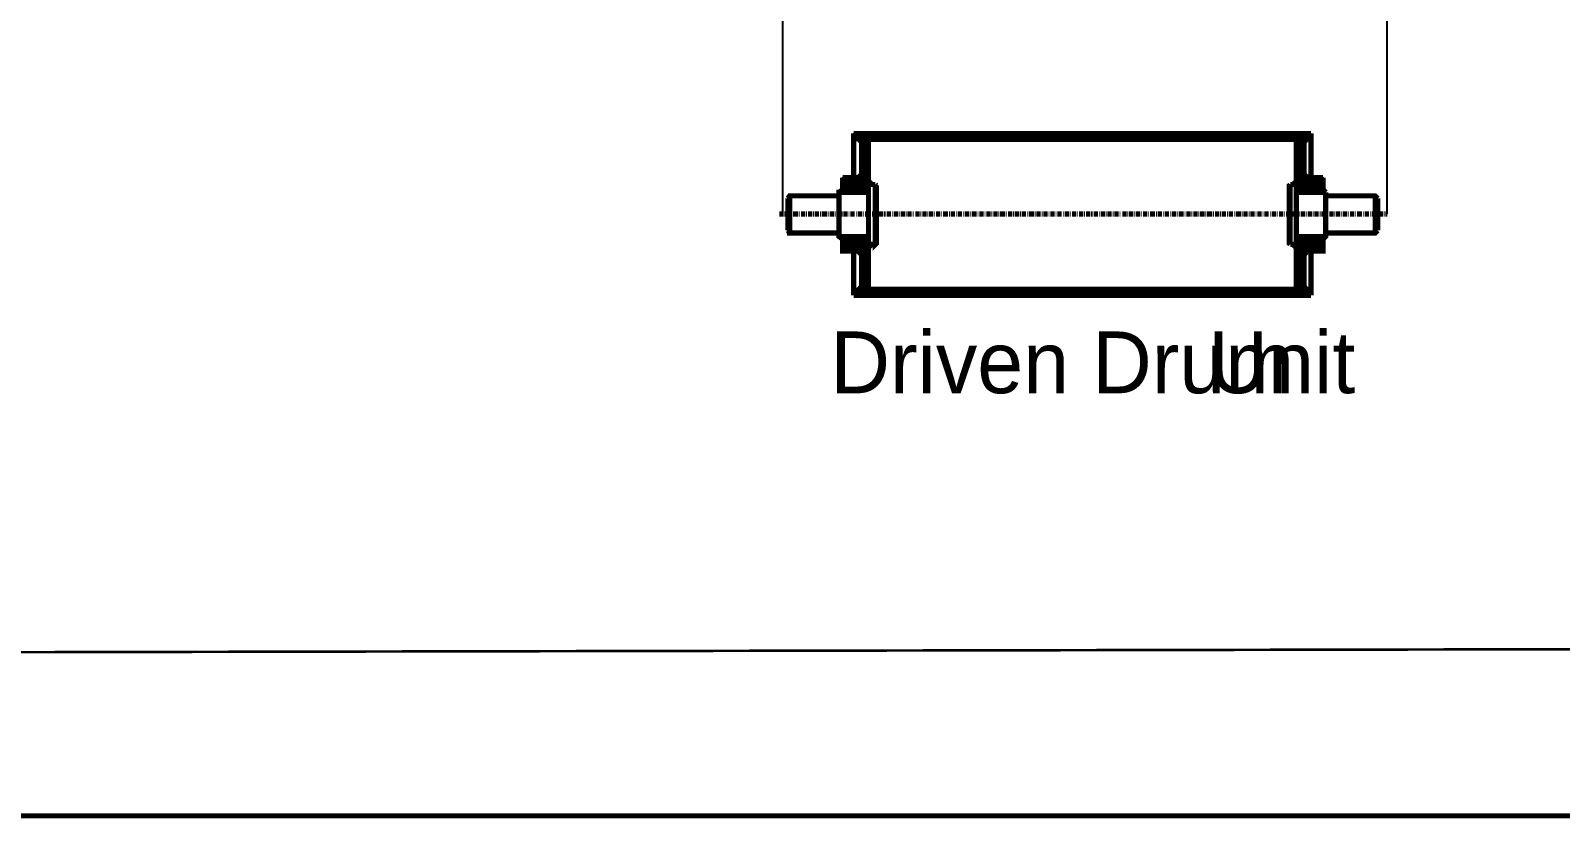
# Model space of a CAD drawing. Extents: x -4.5 to 11.4, y -10.7 to 0.4.
# Drawn here: x 4.48 to 7.424, y -10.684 to -9.168 of the extents above; entities that cross this region are included whole.
import ezdxf

# ---------------------------------------------------------------- set-up
doc = ezdxf.new("R2010")
doc.units = 0
doc.header["$MEASUREMENT"] = 0
doc.dimstyles.get("Standard").update_dxf_attribs({"dimtxt": 0.1, "dimasz": 0.1, "dimexe": 1.25, "dimexo": 0.625, "dimtad": 1, "dimtih": 1, "dimtxsty": 'Standard', "dimcen": 2.5, "dimazin": 3, "dimtfac": 1, "dimtmove": 0, "dimatfit": 3})

# ---------------------------------------------------------------- blocks, each defined once
blk = doc.blocks.new('_CLOSEDFILLED')
at = {"color": 0, "linetype": 'BYBLOCK'}
blk.add_solid([(-1, 0.164), (0, 0), (-1, -0.164)], dxfattribs=at)
blk = doc.blocks.new('*D8')
for p, q in [((5.9278, -9.5205), (5.9278, -8.9712)), ((6.0278, -8.9712), (6.9911, -8.9712)), ((7.0911, -9.5205), (7.0911, -8.9712))]:
    blk.add_line(p, q)
at = {"layer": 'Defpoints'}
for p in [(5.9278, -8.9712), (5.9278, -9.5205), (7.0911, -9.5205)]:
    blk.add_point(p, dxfattribs=at)
at = {"xscale": 0.1, "yscale": 0.1, "rotation": 180}
blk.add_blockref('_CLOSEDFILLED', (5.9278, -8.9712), dxfattribs=at)
at = {"xscale": 0.1, "yscale": 0.1}
blk.add_blockref('_CLOSEDFILLED', (7.0911, -8.9712), dxfattribs=at)
at = {"insert": (6.5094, -8.2962), "char_height": 0.1, "attachment_point": 5}
blk.add_mtext('380 V, 3 Phases, 50 Hz', dxfattribs=at)

msp = doc.modelspace()

# ---------------------------------------------------------------- linework, layer by layer
at = {"color": 0}
for points, const_width in [([(11.4161, 0.362793), (-4.465507, 0.362793), (-4.465507, -10.67885), (11.4161, -10.67885), (11.4161, 0.362793)], 0.01), ([(8.834453, 0.062793), (-4.165507, 0.062793), (-4.165507, -10.38051), (8.834453, -10.355553), (8.834453, 0.062793)], 0.005), ([(6.079463, -9.478877), (6.079463, -9.478877)], 0.01), ([(5.919463, -9.520547), (5.919463, -9.520547)], 0.01), ([(5.921083, -9.520547), (5.921083, -9.520547)], 0.01), ([(6.067793, -9.520547), (6.067793, -9.520547)], 0.01), ([(6.181133, -9.520547), (6.181133, -9.520547)], 0.01), ([(6.466113, -9.520547), (6.466113, -9.520547)], 0.01), ([(6.579463, -9.520547), (6.579463, -9.520547)], 0.01), ([(6.864453, -9.520547), (6.864453, -9.520547)], 0.01), ([(6.977783, -9.520547), (6.977783, -9.520547)], 0.01), ([(6.079463, -9.667187), (6.079463, -9.667187)], 0.01), ([(6.931133, -9.667187), (6.931133, -9.667187)], 0.01)]:
    msp.add_lwpolyline(points, close=True, dxfattribs=dict(at, const_width=const_width))
at = {"color": 0, "const_width": 0.01}
for points in [[(6.064433, -9.370527), (6.069473, -9.365527)], [(6.064433, -9.365527), (6.064433, -9.450557)], [(6.944473, -9.365527), (6.064433, -9.365527)], [(6.072783, -9.375517), (6.082763, -9.365527)], [(6.084453, -9.375517), (6.094433, -9.365527)], [(6.096113, -9.377197), (6.107783, -9.365527)], [(6.107783, -9.377197), (6.119453, -9.365527)], [(6.121133, -9.377197), (6.132783, -9.365527)], [(6.132783, -9.377197), (6.144453, -9.365527)], [(6.146133, -9.377197), (6.157793, -9.365527)], [(6.159423, -9.377197), (6.169463, -9.365527)], [(6.171083, -9.377197), (6.182753, -9.365527)], [(6.184433, -9.377197), (6.194473, -9.365527)], [(6.196103, -9.377197), (6.207763, -9.365527)], [(6.209453, -9.377197), (6.219433, -9.365527)], [(6.221113, -9.377197), (6.232783, -9.365527)], [(6.234463, -9.377197), (6.246133, -9.365527)], [(6.246133, -9.377197), (6.257783, -9.365527)], [(6.259473, -9.377197), (6.271133, -9.365527)], [(6.271133, -9.377197), (6.282793, -9.365527)], [(6.284423, -9.377197), (6.296083, -9.365527)], [(6.296083, -9.377197), (6.307753, -9.365527)], [(6.309433, -9.377197), (6.321103, -9.365527)], [(6.321103, -9.377197), (6.332763, -9.365527)], [(6.334453, -9.377197), (6.346113, -9.365527)], [(6.346113, -9.377197), (6.357783, -9.365527)], [(6.359463, -9.377197), (6.371133, -9.365527)], [(6.371133, -9.377197), (6.382783, -9.365527)], [(6.384473, -9.377197), (6.396133, -9.365527)], [(6.397763, -9.377197), (6.407793, -9.365527)], [(6.409423, -9.377197), (6.421083, -9.365527)], [(6.422773, -9.377197), (6.432753, -9.365527)], [(6.434433, -9.377197), (6.446103, -9.365527)], [(6.447783, -9.377197), (6.457763, -9.365527)], [(6.459453, -9.377197), (6.471113, -9.365527)], [(6.472793, -9.377197), (6.484463, -9.365527)], [(6.484463, -9.377197), (6.496133, -9.365527)], [(6.497813, -9.377197), (6.509473, -9.365527)], [(6.509473, -9.377197), (6.521133, -9.365527)], [(6.522763, -9.377197), (6.534423, -9.365527)], [(6.534423, -9.377197), (6.546083, -9.365527)], [(6.547773, -9.377197), (6.559433, -9.365527)], [(6.559433, -9.377197), (6.571103, -9.365527)], [(6.572783, -9.377197), (6.584453, -9.365527)], [(6.584453, -9.377197), (6.596113, -9.365527)], [(6.597793, -9.377197), (6.609463, -9.365527)], [(6.611143, -9.377197), (6.621133, -9.365527)], [(6.622813, -9.377197), (6.634473, -9.365527)], [(6.636103, -9.377197), (6.646133, -9.365527)], [(6.647763, -9.377197), (6.659423, -9.365527)], [(6.661113, -9.377197), (6.671083, -9.365527)], [(6.672773, -9.377197), (6.684433, -9.365527)], [(6.686113, -9.377197), (6.697783, -9.365527)], [(6.697783, -9.377197), (6.709453, -9.365527)], [(6.711133, -9.377197), (6.722793, -9.365527)], [(6.722793, -9.377197), (6.734463, -9.365527)], [(6.736143, -9.377197), (6.747813, -9.365527)], [(6.747813, -9.377197), (6.759473, -9.365527)], [(6.761103, -9.377197), (6.772763, -9.365527)], [(6.772763, -9.377197), (6.784423, -9.365527)], [(6.786113, -9.377197), (6.797773, -9.365527)], [(6.797773, -9.377197), (6.809433, -9.365527)], [(6.811113, -9.377197), (6.822783, -9.365527)], [(6.822783, -9.377197), (6.834453, -9.365527)], [(6.836133, -9.377197), (6.847793, -9.365527)], [(6.849423, -9.377197), (6.859463, -9.365527)], [(6.861143, -9.377197), (6.872813, -9.365527)], [(6.874433, -9.377197), (6.884473, -9.365527)], [(6.886103, -9.377197), (6.897763, -9.365527)], [(6.899453, -9.377197), (6.909423, -9.365527)], [(6.911113, -9.377197), (6.922773, -9.365527)], [(6.926143, -9.375517), (6.936113, -9.365527)], [(6.944473, -9.365527), (6.944473, -9.450557)], [(6.064433, -9.375517), (6.092813, -9.375517)], [(6.072783, -9.375517), (6.079463, -9.382197)], [(6.079463, -9.375517), (6.079463, -9.478877)], [(6.092813, -9.392167), (6.079463, -9.377197)], [(6.092813, -9.403837), (6.079463, -9.390547)], [(6.092813, -9.378877), (6.089433, -9.375517)], [(6.092813, -9.375517), (6.092813, -9.520547)], [(6.916103, -9.377197), (6.092813, -9.377197)], [(6.916103, -9.375517), (6.916103, -9.520547)], [(6.916103, -9.378877), (6.919463, -9.375517)], [(6.944473, -9.375517), (6.916103, -9.375517)], [(6.916103, -9.392167), (6.931133, -9.377197)], [(6.916103, -9.403837), (6.931133, -9.390547)], [(6.937793, -9.375517), (6.931133, -9.382197)], [(6.931133, -9.375517), (6.931133, -9.478877)], [(6.937793, -9.375517), (6.944473, -9.368847)], [(6.092813, -9.417177), (6.079463, -9.402207)], [(6.092813, -9.428847), (6.079463, -9.415497)], [(6.916103, -9.417177), (6.931133, -9.402207)], [(6.916103, -9.428847), (6.931133, -9.415497)], [(6.079463, -9.450557), (6.042783, -9.450557)], [(6.042783, -9.450557), (6.042783, -9.478877)], [(6.042783, -9.455547), (6.047773, -9.450557)], [(6.042783, -9.468887), (6.061113, -9.450557)], [(6.044463, -9.478877), (6.072783, -9.450557)], [(6.072783, -9.450557), (6.079463, -9.443877)], [(6.092813, -9.442197), (6.079463, -9.428847)], [(6.092813, -9.455547), (6.079463, -9.440517)], [(6.092813, -9.467207), (6.079463, -9.453867)], [(6.916103, -9.442197), (6.931133, -9.428847)], [(6.916103, -9.455547), (6.931133, -9.440517)], [(6.916103, -9.467207), (6.931133, -9.453867)], [(6.937793, -9.450557), (6.931133, -9.443877)], [(6.931133, -9.450557), (6.967813, -9.450557)], [(6.966113, -9.478877), (6.936113, -9.450557)], [(6.967813, -9.468887), (6.949463, -9.450557)], [(6.967813, -9.455547), (6.962753, -9.450557)], [(6.967813, -9.450557), (6.967813, -9.478877)], [(6.036113, -9.478877), (6.042783, -9.473877)], [(6.092813, -9.478877), (6.036113, -9.478877), (6.036113, -9.563887), (6.042783, -9.568877)], [(6.057753, -9.478877), (6.079463, -9.457167)], [(6.069473, -9.478877), (6.079463, -9.468887)], [(6.092813, -9.478877), (6.079463, -9.465527)], [(6.099423, -9.463847), (6.092813, -9.457167)], [(6.106103, -9.463847), (6.092813, -9.463847)], [(6.106103, -9.463847), (6.107783, -9.465527)], [(6.107783, -9.465527), (6.107783, -9.577187), (6.106103, -9.578867), (6.106103, -9.463847)], [(6.904433, -9.463847), (6.902813, -9.465527), (6.902813, -9.577187), (6.904433, -9.578867)], [(6.904433, -9.463847), (6.916103, -9.463847)], [(6.904433, -9.463847), (6.904433, -9.578867)], [(6.909423, -9.463847), (6.916103, -9.457167)], [(6.916103, -9.478877), (6.972793, -9.478877)], [(6.917783, -9.478877), (6.931133, -9.465527)], [(6.929453, -9.478877), (6.931133, -9.478877)], [(6.952783, -9.478877), (6.931133, -9.457167)], [(6.939433, -9.478877), (6.931133, -9.468887)], [(6.972793, -9.478877), (6.967813, -9.473877)], [(6.972793, -9.478877), (6.972793, -9.563887), (6.967813, -9.568877)], [(5.937793, -9.490527), (5.941113, -9.485547), (6.036113, -9.485547)], [(5.937793, -9.552227), (5.937793, -9.490527)], [(6.036113, -9.557207), (5.941113, -9.557207), (5.941113, -9.485547)], [(7.072783, -9.490527), (7.067793, -9.485547), (6.972793, -9.485547)], [(7.067793, -9.557207), (7.067793, -9.485547)], [(7.072783, -9.552227), (7.072783, -9.490527)], [(5.921083, -9.520547), (5.922773, -9.520547), (5.924453, -9.520547), (5.926143, -9.520547), (5.927763, -9.520547), (5.929453, -9.520547)], [(5.931133, -9.520547), (5.932753, -9.520547)], [(5.934433, -9.520547), (5.936113, -9.520547), (5.937793, -9.520547), (5.939433, -9.520547), (5.941113, -9.520547), (5.942793, -9.520547)], [(5.944473, -9.520547), (5.946103, -9.520547)], [(5.947783, -9.520547), (5.949463, -9.520547), (5.951083, -9.520547), (5.952783, -9.520547), (5.954463, -9.520547), (5.956143, -9.520547), (5.957763, -9.520547)], [(5.959453, -9.520547), (5.961133, -9.520547)], [(5.962753, -9.520547), (5.964433, -9.520547), (5.966113, -9.520547), (5.967813, -9.520547), (5.969433, -9.520547), (5.971113, -9.520547)], [(5.972793, -9.520547), (5.974423, -9.520547)], [(5.976103, -9.520547), (5.977783, -9.520547), (5.979463, -9.520547), (5.981103, -9.520547), (5.982783, -9.520547), (5.984463, -9.520547)], [(5.986143, -9.520547), (5.987763, -9.520547)], [(5.989453, -9.520547), (5.991133, -9.520547), (5.992753, -9.520547), (5.994453, -9.520547), (5.996133, -9.520547), (5.997813, -9.520547)], [(5.999433, -9.520547), (6.001113, -9.520547)], [(6.002793, -9.520547), (6.004423, -9.520547), (6.006103, -9.520547), (6.007783, -9.520547), (6.009473, -9.520547), (6.011103, -9.520547), (6.012783, -9.520547)], [(6.014463, -9.520547), (6.016083, -9.520547)], [(6.017773, -9.520547), (6.019453, -9.520547), (6.021133, -9.520547), (6.022763, -9.520547), (6.024453, -9.520547), (6.026133, -9.520547)], [(6.027813, -9.520547), (6.029433, -9.520547)], [(6.031113, -9.520547), (6.032793, -9.520547), (6.034423, -9.520547), (6.036113, -9.520547), (6.037793, -9.520547), (6.039473, -9.520547)], [(6.041103, -9.520547), (6.042783, -9.520547)], [(6.044463, -9.520547), (6.046083, -9.520547), (6.047773, -9.520547), (6.049453, -9.520547), (6.051143, -9.520547), (6.052763, -9.520547)], [(6.054453, -9.520547), (6.056133, -9.520547)], [(6.057753, -9.520547), (6.059433, -9.520547), (6.061113, -9.520547), (6.062793, -9.520547), (6.064433, -9.520547), (6.066113, -9.520547)], [(6.069473, -9.520547), (6.071103, -9.520547)], [(6.072783, -9.520547), (6.074463, -9.520547), (6.076083, -9.520547), (6.077783, -9.520547), (6.079463, -9.520547), (6.081143, -9.520547)], [(6.082763, -9.520547), (6.084453, -9.520547)], [(6.086133, -9.520547), (6.087753, -9.520547), (6.089433, -9.520547), (6.091113, -9.520547), (6.092813, -9.520547), (6.094433, -9.520547)], [(6.092813, -9.520547), (6.092813, -9.667187)], [(6.096113, -9.520547), (6.097793, -9.520547)], [(6.099423, -9.520547), (6.101103, -9.520547), (6.102783, -9.520547), (6.104463, -9.520547), (6.106103, -9.520547), (6.107783, -9.520547)], [(6.109463, -9.520547), (6.111143, -9.520547)], [(6.112763, -9.520547), (6.114453, -9.520547), (6.116133, -9.520547), (6.117753, -9.520547), (6.119453, -9.520547), (6.121133, -9.520547)], [(6.122813, -9.520547), (6.124433, -9.520547), (6.126113, -9.520547)], [(6.127793, -9.520547), (6.129423, -9.520547), (6.131103, -9.520547), (6.132783, -9.520547), (6.134473, -9.520547), (6.136103, -9.520547)], [(6.137783, -9.520547), (6.139463, -9.520547)], [(6.141083, -9.520547), (6.142773, -9.520547), (6.144453, -9.520547), (6.146133, -9.520547), (6.147763, -9.520547), (6.149453, -9.520547)], [(6.151133, -9.520547), (6.152813, -9.520547)], [(6.154433, -9.520547), (6.156113, -9.520547), (6.157793, -9.520547), (6.159423, -9.520547), (6.161113, -9.520547), (6.162793, -9.520547)], [(6.164473, -9.520547), (6.166103, -9.520547)], [(6.167783, -9.520547), (6.169463, -9.520547), (6.171083, -9.520547), (6.172773, -9.520547), (6.174453, -9.520547), (6.176143, -9.520547)], [(6.177763, -9.520547), (6.179453, -9.520547)], [(6.182753, -9.520547), (6.184433, -9.520547), (6.186113, -9.520547), (6.187793, -9.520547), (6.189433, -9.520547), (6.191113, -9.520547)], [(6.192793, -9.520547), (6.194473, -9.520547)], [(6.196103, -9.520547), (6.197783, -9.520547), (6.199463, -9.520547), (6.201083, -9.520547), (6.202783, -9.520547), (6.204463, -9.520547)], [(6.206143, -9.520547), (6.207763, -9.520547)], [(6.209453, -9.520547), (6.211133, -9.520547), (6.212753, -9.520547), (6.214433, -9.520547), (6.216113, -9.520547), (6.217813, -9.520547)], [(6.219433, -9.520547), (6.221113, -9.520547)], [(6.222793, -9.520547), (6.224423, -9.520547), (6.226103, -9.520547), (6.227783, -9.520547), (6.229463, -9.520547), (6.231103, -9.520547)], [(6.232783, -9.520547), (6.234463, -9.520547)], [(6.236143, -9.520547), (6.237763, -9.520547), (6.239453, -9.520547), (6.241133, -9.520547), (6.242753, -9.520547), (6.244453, -9.520547), (6.246133, -9.520547)], [(6.247813, -9.520547), (6.249433, -9.520547)], [(6.251113, -9.520547), (6.252793, -9.520547), (6.254423, -9.520547), (6.256103, -9.520547), (6.257783, -9.520547), (6.259473, -9.520547)], [(6.261103, -9.520547), (6.262783, -9.520547)], [(6.264463, -9.520547), (6.266083, -9.520547), (6.267773, -9.520547), (6.269453, -9.520547), (6.271133, -9.520547), (6.272763, -9.520547)], [(6.274453, -9.520547), (6.276133, -9.520547)], [(6.277813, -9.520547), (6.279433, -9.520547), (6.281113, -9.520547), (6.282793, -9.520547), (6.284423, -9.520547), (6.286113, -9.520547)], [(6.287793, -9.520547), (6.289473, -9.520547)], [(6.291103, -9.520547), (6.292783, -9.520547), (6.294463, -9.520547), (6.296083, -9.520547), (6.297773, -9.520547), (6.299453, -9.520547), (6.301143, -9.520547)], [(6.302763, -9.520547), (6.304453, -9.520547)], [(6.306133, -9.520547), (6.307753, -9.520547), (6.309433, -9.520547), (6.311113, -9.520547), (6.312793, -9.520547), (6.314433, -9.520547)], [(6.316113, -9.520547), (6.317793, -9.520547)], [(6.319473, -9.520547), (6.321103, -9.520547), (6.322783, -9.520547), (6.324463, -9.520547), (6.326083, -9.520547), (6.327783, -9.520547)], [(6.329463, -9.520547), (6.331143, -9.520547)], [(6.332763, -9.520547), (6.334453, -9.520547), (6.336133, -9.520547), (6.337753, -9.520547), (6.339433, -9.520547), (6.341113, -9.520547)], [(6.342813, -9.520547), (6.344433, -9.520547)], [(6.346113, -9.520547), (6.347793, -9.520547), (6.349423, -9.520547), (6.351103, -9.520547), (6.352783, -9.520547), (6.354463, -9.520547), (6.356103, -9.520547)], [(6.357783, -9.520547), (6.359463, -9.520547)], [(6.361143, -9.520547), (6.362763, -9.520547), (6.364453, -9.520547), (6.366133, -9.520547), (6.367753, -9.520547), (6.369453, -9.520547)], [(6.371133, -9.520547), (6.372813, -9.520547)], [(6.374433, -9.520547), (6.376113, -9.520547), (6.377793, -9.520547), (6.379423, -9.520547), (6.381103, -9.520547), (6.382783, -9.520547)], [(6.384473, -9.520547), (6.386103, -9.520547)], [(6.387783, -9.520547), (6.389463, -9.520547), (6.391083, -9.520547), (6.392773, -9.520547), (6.394453, -9.520547), (6.396133, -9.520547)], [(6.397763, -9.520547), (6.399453, -9.520547)], [(6.401133, -9.520547), (6.402813, -9.520547), (6.404433, -9.520547), (6.406113, -9.520547), (6.407793, -9.520547), (6.409423, -9.520547), (6.411113, -9.520547)], [(6.412793, -9.520547), (6.414473, -9.520547)], [(6.416103, -9.520547), (6.417783, -9.520547), (6.419463, -9.520547), (6.421083, -9.520547), (6.422773, -9.520547), (6.424453, -9.520547)], [(6.426143, -9.520547), (6.427763, -9.520547)], [(6.429453, -9.520547), (6.431133, -9.520547), (6.432753, -9.520547), (6.434433, -9.520547), (6.436113, -9.520547), (6.437793, -9.520547)], [(6.439433, -9.520547), (6.441113, -9.520547)], [(6.442793, -9.520547), (6.444473, -9.520547), (6.446103, -9.520547), (6.447783, -9.520547), (6.449463, -9.520547), (6.451083, -9.520547)], [(6.452783, -9.520547), (6.454463, -9.520547)], [(6.456143, -9.520547), (6.457763, -9.520547), (6.459453, -9.520547), (6.461133, -9.520547), (6.462753, -9.520547), (6.464433, -9.520547)], [(6.467813, -9.520547), (6.469433, -9.520547)], [(6.471113, -9.520547), (6.472793, -9.520547), (6.474423, -9.520547), (6.476103, -9.520547), (6.477783, -9.520547), (6.479463, -9.520547)], [(6.481103, -9.520547), (6.482783, -9.520547)], [(6.484463, -9.520547), (6.486143, -9.520547), (6.487763, -9.520547), (6.489453, -9.520547), (6.491133, -9.520547), (6.492753, -9.520547)], [(6.494453, -9.520547), (6.496133, -9.520547)], [(6.497813, -9.520547), (6.499433, -9.520547), (6.501113, -9.520547), (6.502793, -9.520547), (6.504423, -9.520547), (6.506103, -9.520547)], [(6.507783, -9.520547), (6.509473, -9.520547)], [(6.511103, -9.520547), (6.512783, -9.520547), (6.514463, -9.520547), (6.516083, -9.520547), (6.517773, -9.520547), (6.519453, -9.520547)], [(6.521133, -9.520547), (6.522763, -9.520547), (6.524453, -9.520547)], [(6.526133, -9.520547), (6.527813, -9.520547), (6.529433, -9.520547), (6.531113, -9.520547), (6.532793, -9.520547), (6.534423, -9.520547)], [(6.536113, -9.520547), (6.537793, -9.520547)], [(6.539473, -9.520547), (6.541103, -9.520547), (6.542783, -9.520547), (6.544463, -9.520547), (6.546083, -9.520547), (6.547773, -9.520547)], [(6.549453, -9.520547), (6.551143, -9.520547)], [(6.552763, -9.520547), (6.554453, -9.520547), (6.556133, -9.520547), (6.557753, -9.520547), (6.559433, -9.520547), (6.561113, -9.520547)], [(6.562793, -9.520547), (6.564433, -9.520547)], [(6.566113, -9.520547), (6.567793, -9.520547), (6.569473, -9.520547), (6.571103, -9.520547), (6.572783, -9.520547), (6.574463, -9.520547)], [(6.576083, -9.520547), (6.577783, -9.520547)], [(6.581143, -9.520547), (6.582763, -9.520547), (6.584453, -9.520547), (6.586133, -9.520547), (6.587753, -9.520547), (6.589433, -9.520547)], [(6.591113, -9.520547), (6.592813, -9.520547)], [(6.594433, -9.520547), (6.596113, -9.520547), (6.597793, -9.520547), (6.599423, -9.520547), (6.601103, -9.520547), (6.602783, -9.520547)], [(6.604463, -9.520547), (6.606103, -9.520547)], [(6.607783, -9.520547), (6.609463, -9.520547), (6.611143, -9.520547), (6.612763, -9.520547), (6.614453, -9.520547), (6.616133, -9.520547)], [(6.617753, -9.520547), (6.619453, -9.520547)], [(6.621133, -9.520547), (6.622813, -9.520547), (6.624433, -9.520547), (6.626113, -9.520547), (6.627793, -9.520547), (6.629423, -9.520547)], [(6.631103, -9.520547), (6.632783, -9.520547)], [(6.634473, -9.520547), (6.636103, -9.520547), (6.637783, -9.520547), (6.639463, -9.520547), (6.641083, -9.520547), (6.642773, -9.520547), (6.644453, -9.520547)], [(6.646133, -9.520547), (6.647763, -9.520547)], [(6.649453, -9.520547), (6.651133, -9.520547), (6.652813, -9.520547), (6.654433, -9.520547), (6.656113, -9.520547), (6.657793, -9.520547)], [(6.659423, -9.520547), (6.661113, -9.520547)], [(6.662793, -9.520547), (6.664473, -9.520547), (6.666103, -9.520547), (6.667783, -9.520547), (6.669463, -9.520547), (6.671083, -9.520547)], [(6.672773, -9.520547), (6.674453, -9.520547)], [(6.676143, -9.520547), (6.677763, -9.520547), (6.679453, -9.520547), (6.681133, -9.520547), (6.682753, -9.520547), (6.684433, -9.520547)], [(6.686113, -9.520547), (6.687793, -9.520547)], [(6.689433, -9.520547), (6.691113, -9.520547), (6.692793, -9.520547), (6.694473, -9.520547), (6.696103, -9.520547), (6.697783, -9.520547), (6.699463, -9.520547)], [(6.701083, -9.520547), (6.702783, -9.520547)], [(6.704463, -9.520547), (6.706143, -9.520547), (6.707763, -9.520547), (6.709453, -9.520547), (6.711133, -9.520547), (6.712753, -9.520547)], [(6.714433, -9.520547), (6.716113, -9.520547)], [(6.717813, -9.520547), (6.719433, -9.520547), (6.721113, -9.520547), (6.722793, -9.520547), (6.724423, -9.520547), (6.726103, -9.520547)], [(6.727783, -9.520547), (6.729463, -9.520547)], [(6.731103, -9.520547), (6.732783, -9.520547), (6.734463, -9.520547), (6.736143, -9.520547), (6.737763, -9.520547), (6.739453, -9.520547)], [(6.741133, -9.520547), (6.742753, -9.520547)], [(6.744453, -9.520547), (6.746133, -9.520547), (6.747813, -9.520547), (6.749433, -9.520547), (6.751113, -9.520547), (6.752793, -9.520547), (6.754423, -9.520547)], [(6.756103, -9.520547), (6.757783, -9.520547)], [(6.759473, -9.520547), (6.761103, -9.520547), (6.762783, -9.520547), (6.764463, -9.520547), (6.766083, -9.520547), (6.767773, -9.520547)], [(6.769453, -9.520547), (6.771133, -9.520547)], [(6.772763, -9.520547), (6.774453, -9.520547), (6.776133, -9.520547), (6.777813, -9.520547), (6.779433, -9.520547), (6.781113, -9.520547)], [(6.782793, -9.520547), (6.784423, -9.520547)], [(6.786113, -9.520547), (6.787793, -9.520547), (6.789473, -9.520547), (6.791103, -9.520547), (6.792783, -9.520547), (6.794463, -9.520547)], [(6.796083, -9.520547), (6.797773, -9.520547)], [(6.799453, -9.520547), (6.801143, -9.520547), (6.802763, -9.520547), (6.804453, -9.520547), (6.806133, -9.520547), (6.807753, -9.520547), (6.809433, -9.520547)], [(6.811113, -9.520547), (6.812793, -9.520547)], [(6.814433, -9.520547), (6.816113, -9.520547), (6.817793, -9.520547), (6.819473, -9.520547), (6.821103, -9.520547), (6.822783, -9.520547)], [(6.824463, -9.520547), (6.826083, -9.520547)], [(6.827783, -9.520547), (6.829463, -9.520547), (6.831143, -9.520547), (6.832763, -9.520547), (6.834453, -9.520547), (6.836133, -9.520547)], [(6.837753, -9.520547), (6.839433, -9.520547)], [(6.841113, -9.520547), (6.842813, -9.520547), (6.844433, -9.520547), (6.846113, -9.520547), (6.847793, -9.520547), (6.849423, -9.520547)], [(6.851103, -9.520547), (6.852783, -9.520547)], [(6.854463, -9.520547), (6.856103, -9.520547), (6.857783, -9.520547), (6.859463, -9.520547), (6.861143, -9.520547), (6.862763, -9.520547)], [(6.866133, -9.520547), (6.867753, -9.520547)], [(6.869453, -9.520547), (6.871133, -9.520547), (6.872813, -9.520547), (6.874433, -9.520547), (6.876113, -9.520547), (6.877793, -9.520547)], [(6.879423, -9.520547), (6.881103, -9.520547)], [(6.882783, -9.520547), (6.884473, -9.520547), (6.886103, -9.520547), (6.887783, -9.520547), (6.889463, -9.520547), (6.891083, -9.520547)], [(6.892773, -9.520547), (6.894453, -9.520547)], [(6.896133, -9.520547), (6.897763, -9.520547), (6.899453, -9.520547), (6.901133, -9.520547), (6.902813, -9.520547), (6.904433, -9.520547)], [(6.906113, -9.520547), (6.907793, -9.520547)], [(6.909423, -9.520547), (6.911113, -9.520547), (6.912793, -9.520547), (6.914473, -9.520547), (6.916103, -9.520547), (6.917783, -9.520547)], [(6.916103, -9.520547), (6.916103, -9.667187)], [(6.919463, -9.520547), (6.921083, -9.520547), (6.922773, -9.520547)], [(6.924453, -9.520547), (6.926143, -9.520547), (6.927763, -9.520547), (6.929453, -9.520547), (6.931133, -9.520547), (6.932753, -9.520547)], [(6.934433, -9.520547), (6.936113, -9.520547)], [(6.937793, -9.520547), (6.939433, -9.520547), (6.941113, -9.520547), (6.942793, -9.520547), (6.944473, -9.520547), (6.946103, -9.520547)], [(6.947783, -9.520547), (6.949463, -9.520547)], [(6.951083, -9.520547), (6.952783, -9.520547), (6.954463, -9.520547), (6.956143, -9.520547), (6.957763, -9.520547), (6.959453, -9.520547)], [(6.961133, -9.520547), (6.962753, -9.520547)], [(6.964433, -9.520547), (6.966113, -9.520547), (6.967813, -9.520547), (6.969433, -9.520547), (6.971113, -9.520547), (6.972793, -9.520547)], [(6.974423, -9.520547), (6.976103, -9.520547)], [(6.979463, -9.520547), (6.981103, -9.520547), (6.982783, -9.520547), (6.984463, -9.520547), (6.986143, -9.520547), (6.987763, -9.520547)], [(6.989453, -9.520547), (6.991133, -9.520547)], [(6.992753, -9.520547), (6.994453, -9.520547), (6.996133, -9.520547), (6.997813, -9.520547), (6.999433, -9.520547), (7.001113, -9.520547)], [(7.002793, -9.520547), (7.004423, -9.520547)], [(7.006103, -9.520547), (7.007783, -9.520547), (7.009473, -9.520547), (7.011103, -9.520547), (7.012783, -9.520547), (7.014463, -9.520547)], [(7.016083, -9.520547), (7.017773, -9.520547)], [(7.019453, -9.520547), (7.021133, -9.520547), (7.022763, -9.520547), (7.024453, -9.520547), (7.026133, -9.520547), (7.027813, -9.520547)], [(7.029433, -9.520547), (7.031113, -9.520547)], [(7.032793, -9.520547), (7.034423, -9.520547), (7.036113, -9.520547), (7.037793, -9.520547), (7.039473, -9.520547), (7.041103, -9.520547), (7.042783, -9.520547)], [(7.044463, -9.520547), (7.046083, -9.520547)], [(7.047773, -9.520547), (7.049453, -9.520547), (7.051143, -9.520547), (7.052763, -9.520547), (7.054453, -9.520547), (7.056133, -9.520547)], [(7.057753, -9.520547), (7.059433, -9.520547)], [(7.061113, -9.520547), (7.062793, -9.520547), (7.064433, -9.520547), (7.066113, -9.520547), (7.067793, -9.520547), (7.069473, -9.520547)], [(7.071103, -9.520547), (7.072783, -9.520547)], [(7.074463, -9.520547), (7.076083, -9.520547), (7.077783, -9.520547), (7.079463, -9.520547), (7.081143, -9.520547), (7.082763, -9.520547)], [(7.084453, -9.520547), (7.086133, -9.520547)], [(7.087753, -9.520547), (7.089433, -9.520547), (7.091113, -9.520547)], [(5.941113, -9.557207), (5.937793, -9.552227)], [(6.092813, -9.563887), (6.036113, -9.563887)], [(6.042783, -9.568877), (6.047773, -9.563887)], [(6.042783, -9.582167), (6.059433, -9.563887)], [(6.079463, -9.592207), (6.042783, -9.592207), (6.042783, -9.563887)], [(6.044463, -9.592207), (6.072783, -9.563887)], [(6.056133, -9.592207), (6.079463, -9.568877)], [(6.079463, -9.563887), (6.079463, -9.667187)], [(6.092813, -9.580547), (6.079463, -9.565517)], [(6.092813, -9.567197), (6.089433, -9.563887)], [(6.916103, -9.563887), (6.972793, -9.563887)], [(6.916103, -9.567197), (6.921083, -9.563887)], [(6.916103, -9.580547), (6.931133, -9.565517)], [(6.931133, -9.592207), (6.967813, -9.592207), (6.967813, -9.563887)], [(6.931133, -9.563887), (6.931133, -9.667187)], [(6.952783, -9.592207), (6.931133, -9.568877)], [(6.966113, -9.592207), (6.937793, -9.563887)], [(6.967813, -9.582167), (6.949463, -9.563887)], [(6.967813, -9.568877), (6.962753, -9.563887)], [(6.972793, -9.557207), (7.067793, -9.557207), (7.072783, -9.552227)], [(6.064433, -9.677227), (6.064433, -9.592207)], [(6.069473, -9.592207), (6.079463, -9.582167)], [(6.072783, -9.592207), (6.079463, -9.598877)], [(6.092813, -9.592207), (6.079463, -9.578867)], [(6.092813, -9.605557), (6.079463, -9.590527)], [(6.099423, -9.578867), (6.092813, -9.585527)], [(6.106103, -9.578867), (6.092813, -9.578867)], [(6.904433, -9.578867), (6.916103, -9.578867)], [(6.909423, -9.578867), (6.916103, -9.585527)], [(6.916103, -9.592207), (6.931133, -9.578867)], [(6.916103, -9.605557), (6.931133, -9.590527)], [(6.941113, -9.592207), (6.931133, -9.582167)], [(6.937793, -9.592207), (6.931133, -9.598877)], [(6.944473, -9.677227), (6.944473, -9.592207)], [(6.092813, -9.617227), (6.079463, -9.603877)], [(6.092813, -9.630517), (6.079463, -9.615527)], [(6.092813, -9.642167), (6.079463, -9.628877)], [(6.916103, -9.617227), (6.931133, -9.603877)], [(6.916103, -9.630517), (6.931133, -9.615527)], [(6.916103, -9.642167), (6.931133, -9.628877)], [(6.072783, -9.667187), (6.079463, -9.660517)], [(6.092813, -9.655517), (6.079463, -9.640547)], [(6.092813, -9.667187), (6.079463, -9.653837)], [(6.916103, -9.655517), (6.931133, -9.640547)], [(6.917783, -9.667187), (6.931133, -9.653837)], [(6.937793, -9.667187), (6.931133, -9.660517)], [(6.064433, -9.672177), (6.069473, -9.667187)], [(6.064433, -9.667187), (6.092813, -9.667187)], [(6.944473, -9.677227), (6.064433, -9.677227)], [(6.072783, -9.677227), (6.082763, -9.667187)], [(6.084453, -9.677227), (6.096113, -9.665507)], [(6.916103, -9.665507), (6.092813, -9.665507)], [(6.097793, -9.677227), (6.109463, -9.665507)], [(6.109463, -9.677227), (6.121133, -9.665507)], [(6.122813, -9.677227), (6.134473, -9.665507)], [(6.134473, -9.677227), (6.146133, -9.665507)], [(6.147763, -9.677227), (6.159423, -9.665507)], [(6.159423, -9.677227), (6.171083, -9.665507)], [(6.172773, -9.677227), (6.184433, -9.665507)], [(6.186113, -9.677227), (6.196103, -9.665507)], [(6.197783, -9.677227), (6.209453, -9.665507)], [(6.211133, -9.677227), (6.221113, -9.665507)], [(6.222793, -9.677227), (6.234463, -9.665507)], [(6.236143, -9.677227), (6.246133, -9.665507)], [(6.247813, -9.677227), (6.259473, -9.665507)], [(6.261103, -9.677227), (6.272763, -9.665507)], [(6.272763, -9.677227), (6.284423, -9.665507)], [(6.286113, -9.677227), (6.297773, -9.665507)], [(6.297773, -9.677227), (6.309433, -9.665507)], [(6.311113, -9.677227), (6.322783, -9.665507)], [(6.322783, -9.677227), (6.334453, -9.665507)], [(6.336133, -9.677227), (6.347793, -9.665507)], [(6.347793, -9.677227), (6.359463, -9.665507)], [(6.361143, -9.677227), (6.372813, -9.665507)], [(6.372813, -9.677227), (6.384473, -9.665507)], [(6.386103, -9.677227), (6.397763, -9.665507)], [(6.399453, -9.677227), (6.409423, -9.665507)], [(6.411113, -9.677227), (6.422773, -9.665507)], [(6.424453, -9.677227), (6.434433, -9.665507)], [(6.436113, -9.677227), (6.447783, -9.665507)], [(6.449463, -9.677227), (6.459453, -9.665507)], [(6.461133, -9.677227), (6.472793, -9.665507)], [(6.474423, -9.677227), (6.484463, -9.665507)], [(6.486143, -9.677227), (6.497813, -9.665507)], [(6.499433, -9.677227), (6.511103, -9.665507)], [(6.511103, -9.677227), (6.522763, -9.665507)], [(6.524453, -9.677227), (6.536113, -9.665507)], [(6.536113, -9.677227), (6.547773, -9.665507)], [(6.549453, -9.677227), (6.561113, -9.665507)], [(6.561113, -9.677227), (6.572783, -9.665507)], [(6.574463, -9.677227), (6.586133, -9.665507)], [(6.586133, -9.677227), (6.597793, -9.665507)], [(6.599423, -9.677227), (6.611143, -9.665507)], [(6.611143, -9.677227), (6.622813, -9.665507)], [(6.624433, -9.677227), (6.636103, -9.665507)], [(6.637783, -9.677227), (6.647763, -9.665507)], [(6.649453, -9.677227), (6.661113, -9.665507)], [(6.662793, -9.677227), (6.672773, -9.665507)], [(6.674453, -9.677227), (6.686113, -9.665507)], [(6.687793, -9.677227), (6.697783, -9.665507)], [(6.699463, -9.677227), (6.711133, -9.665507)], [(6.712753, -9.677227), (6.724423, -9.665507)], [(6.724423, -9.677227), (6.736143, -9.665507)], [(6.737763, -9.677227), (6.749433, -9.665507)], [(6.749433, -9.677227), (6.761103, -9.665507)], [(6.762783, -9.677227), (6.774453, -9.665507)], [(6.774453, -9.677227), (6.786113, -9.665507)], [(6.787793, -9.677227), (6.799453, -9.665507)], [(6.799453, -9.677227), (6.811113, -9.665507)], [(6.812793, -9.677227), (6.824463, -9.665507)], [(6.824463, -9.677227), (6.836133, -9.665507)], [(6.837753, -9.677227), (6.849423, -9.665507)], [(6.851103, -9.677227), (6.861143, -9.665507)], [(6.862763, -9.677227), (6.874433, -9.665507)], [(6.876113, -9.677227), (6.886103, -9.665507)], [(6.887783, -9.677227), (6.899453, -9.665507)], [(6.901133, -9.677227), (6.911113, -9.665507)], [(6.912793, -9.677227), (6.922773, -9.667187)], [(6.944473, -9.667187), (6.916103, -9.667187)], [(6.926143, -9.677227), (6.936113, -9.667187)], [(6.937793, -9.677227), (6.944473, -9.670547)]]:
    msp.add_lwpolyline(points, dxfattribs=at)

# ---------------------------------------------------------------- texts
at = {"color": 0}
for s, p in [('Driven Drum', (6.019453, -9.865527)), (' Unit', (6.702783, -9.865527))]:
    msp.add_text(s, height=0.118927, dxfattribs=at).set_placement(p)

# ---------------------------------------------------------------- dimensions: what is measured, and where the dimension line sits
at = {"linetype": 'Continuous'}
dim = msp.add_linear_dim(base=(5.927763, -8.971192), p1=(5.927763, -9.520547), p2=(7.091113, -9.520547), text='380 V, 3 Phases, 50 Hz', dimstyle='Standard', dxfattribs=at)
dim.commit()
dim.dimension.update_dxf_attribs({"geometry": '*D8', "text_midpoint": (6.509438, -8.296192)})

doc.saveas('drawing.dxf')
